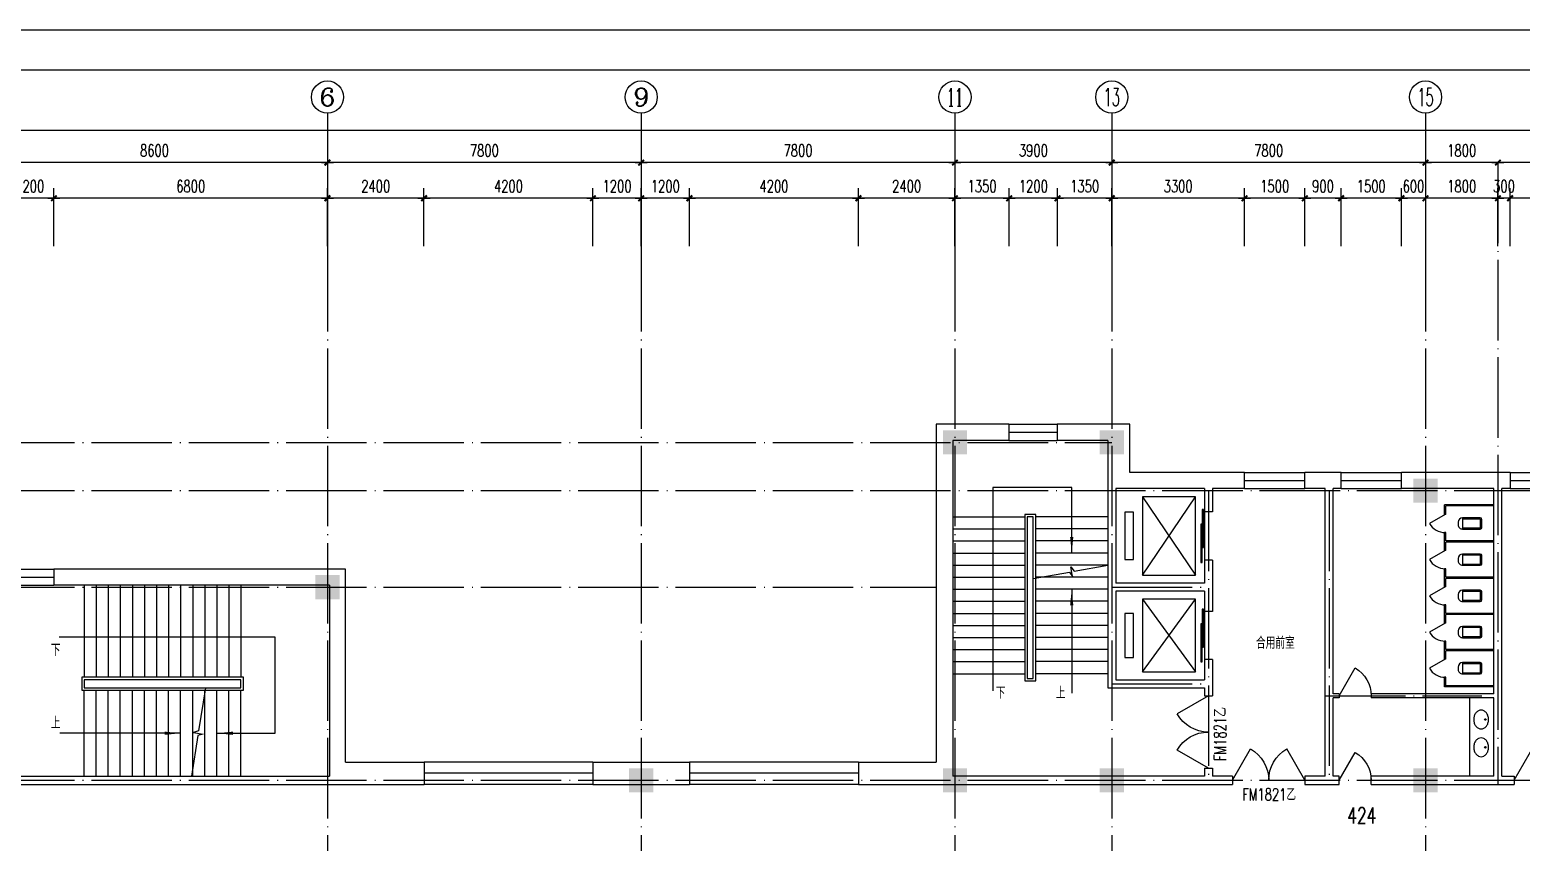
# Model space of a CAD drawing. Extents: x 165127 to 1058185, y 60808 to 144908.
# Drawn here: x 745595 to 782672, y 124716 to 144908 of the extents above; entities that cross this region are included whole.
import ezdxf
from ezdxf.enums import TextEntityAlignment as Align

# ---------------------------------------------------------------- set-up
doc = ezdxf.new("R2010")
doc.units = 0
doc.header["$LTSCALE"] = 1000
doc.linetypes.add('DOTE', pattern=[2.42, 2, -0.2, 0.02, -0.2])
doc.layers.get('0').update_dxf_attribs({"linetype": 'CONTINUOUS'})
doc.layers.get('DEFPOINTS').update_dxf_attribs({"linetype": 'CONTINUOUS'})
for name, color, linetype in [('AXIS', 3, 'CONTINUOUS'), ('AXIS_TEXT', 7, 'CONTINUOUS'), ('COLUMN', 7, 'CONTINUOUS'), ('DOTE', 1, 'DOTE'), ('LVTRY', 6, 'CONTINUOUS'), ('LVTRY_WINDOW', 7, 'CONTINUOUS'), ('PUB_DIM', 3, 'CONTINUOUS'), ('PUB_TEXT', 7, 'CONTINUOUS'), ('STAIR', 3, 'CONTINUOUS'), ('WALL', 255, 'CONTINUOUS'), ('WINDOW', 2, 'CONTINUOUS'), ('WINDOW_TEXT', 7, 'CONTINUOUS'), ('面积注记', 7, 'CONTINUOUS')]:
    doc.layers.add(name, color=color, linetype=linetype)
doc.styles.add('_HZTXT', font='romans.shx', dxfattribs={"width": 0.7, "bigfont": 'z.shx'})
doc.styles.add('COMPLEX', font='COMPLEX')
doc.styles.add('DIM_FONT', font='SIMPLEX.shx', dxfattribs={"width": 0.7})
doc.styles.add('SIMPLEX', font='SIMPLEX.SHX')
doc.dimstyles.new('AXIS', dxfattribs={"dimtxt": 300, "dimasz": 1, "dimexe": 250, "dimexo": 300, "dimgap": 150, "dimtad": 1, "dimdec": 0, "dimdsep": 46, "dimtxsty": 'DIM_FONT', "dimblk": '_DIMX', "dimcen": 2.5, "dimse1": 1, "dimse2": 1, "dimclrt": 7, "dimadec": 0, "dimazin": 0, "dimtfac": 1, "dimtdec": 0, "dimtix": 1, "dimtmove": 2, "dimatfit": 3, "dimldrblk": '_DIMX', "dimfxl": 1, "dimarcsym": 0})
doc.dimstyles.new('DIMB', dxfattribs={"dimtxt": 300, "dimasz": 1, "dimexe": 250, "dimexo": 300, "dimgap": 150, "dimtad": 1, "dimdec": 0, "dimdsep": 46, "dimtxsty": 'DIM_FONT', "dimblk": '_DIMX', "dimcen": 2.5, "dimse2": 1, "dimclrt": 7, "dimadec": 0, "dimazin": 0, "dimtfac": 1, "dimtdec": 0, "dimtix": 1, "dimtmove": 2, "dimatfit": 3, "dimldrblk": '_DIMX', "dimfxl": 1, "dimarcsym": 0})
doc.dimstyles.new('DIMN', dxfattribs={"dimtxt": 300, "dimasz": 1, "dimexe": 250, "dimexo": 300, "dimgap": 150, "dimtad": 1, "dimdec": 0, "dimdsep": 46, "dimtxsty": 'DIM_FONT', "dimblk": '_DIMX', "dimcen": 2.5, "dimclrt": 7, "dimadec": 0, "dimazin": 0, "dimtfac": 1, "dimtdec": 0, "dimtix": 1, "dimtmove": 2, "dimatfit": 3, "dimldrblk": '_DIMX', "dimfxl": 1, "dimarcsym": 0})

# ---------------------------------------------------------------- blocks, each defined once
blk = doc.blocks.new('_DBLK')
blk.add_line((-0.5, 0), (0, -0.866))
blk.add_arc((-0.5, 0), 1, 300, 0)
at = {"layer": 'WINDOW_TEXT', "style": 'SIMPLEX', "flags": 9}
blk.add_attdef('A', text='', height=1, dxfattribs=at).set_placement((0, 1.5), align=Align.MIDDLE)
blk = doc.blocks.new('_FZH')
blk.add_solid([(-0.5, -0.5), (0.5, -0.5), (-0.5, 0.5), (0.5, 0.5)])
blk = doc.blocks.new('_LV6')
for p, q in [((-140, -340), (-140, -780)), ((-110, -340), (-110, -770)), ((100, -300), (-100, -300)), ((100, -330), (-100, -330)), ((110, -770), (110, -340)), ((140, -780), (140, -340)), ((140, -770), (-140, -770)), ((-30, -890), (30, -890))]:
    blk.add_line(p, q)
for centre, radius, start, end in [((-100, -340), 40, 90, 180), ((-100, -340), 10, 90, 180), ((100, -340), 40, 0, 90), ((100, -340), 10, 0, 90), ((-30, -780), 110, 180, 270), ((30, -780), 110, 270, 0)]:
    blk.add_arc(centre, radius, start, end)
blk = doc.blocks.new('_DBLK1')
for p, q in [((-0.5, 0), (-0.25, -0.433)), ((0.5, 0), (0.25, -0.433))]:
    blk.add_line(p, q)
for centre, start, end in [((-0.5, 0), 300, 0), ((0.5, 0), 180, 240)]:
    blk.add_arc(centre, 0.5, start, end)
at = {"layer": 'WINDOW_TEXT', "style": 'SIMPLEX', "flags": 9}
blk.add_attdef('A', text='', height=1, dxfattribs=at).set_placement((0, 1.5), align=Align.MIDDLE)
blk = doc.blocks.new('_LIFTD')
for points in [[(-0.548, -0.602), (-0.548, -0.774), (0.241, -0.774), (0.241, -0.602), (-0.548, -0.602)], [(-0.241, -0.784), (-0.241, -0.955), (0.548, -0.955), (0.548, -0.784), (-0.241, -0.784)]]:
    blk.add_lwpolyline(points)
blk = doc.blocks.new('_LV4')
blk.add_lwpolyline([(0, -520, 0.078966), (92, -505, 0.088152), (166, -466, 0.105269), (218, -403, 0.121685), (235, -335, 0.121685), (218, -267, 0.105269), (166, -204, 0.088152), (92, -165, 0.078966), (0, -150, 0.078966), (-92, -165, 0.088152), (-166, -204, 0.105269), (-218, -267, 0.121685), (-235, -335, 0.121685), (-218, -403, 0.105269), (-166, -466, 0.088152), (-92, -505, 0.078966)], format="xyb", close=True)
blk.add_circle((0, -230), 20)
blk = doc.blocks.new('A$C34131D43')
at = {"color": 243}
blk.add_line((0, 84100), (160900, 84100), dxfattribs=at)
at = {"color": 244}
blk.add_line((159900, 83100), (2500, 83100), dxfattribs=at)
blk = doc.blocks.new('_AXISO')
blk.add_circle((0, 0), 0.5)
at = {"layer": 'AXIS_TEXT', "style": 'COMPLEX', "width": 1.041667}
blk.add_attdef('A', text='', height=0.56, dxfattribs=at).set_placement((-0.25, -0.28), (0.25, -0.28), align=Align.FIT)
blk = doc.blocks.new('_DIMX')
blk.add_line((-150, 0), (150, 0))
at = {"const_width": 50}
blk.add_lwpolyline([(-70, -70), (70, 70)], dxfattribs=at)
blk = doc.blocks.new('*D895')
at = {"color": 0, "linetype": 'ByBlock'}
blk.add_line((592722, 141608), (586724, 141608), dxfattribs=at)
at = {"layer": 'DEFPOINTS', "color": 0, "linetype": 'ByBlock'}
for p in [(586723, 141608), (586723, 139408), (592723, 139408)]:
    blk.add_point(p, dxfattribs=at)
at = {"color": 0, "linetype": 'ByBlock', "rotation": 180}
blk.add_blockref('_DIMX', (586723, 141608), dxfattribs=at)
at = {"color": 0, "linetype": 'ByBlock'}
blk.add_blockref('_DIMX', (592723, 141608), dxfattribs=at)
at = {"color": 7, "linetype": 'ByBlock', "insert": (589723, 141908), "char_height": 300, "attachment_point": 5, "style": 'DIM_FONT'}
blk.add_mtext('6000', dxfattribs=at)
blk = doc.blocks.new('*D896')
at = {"color": 0, "linetype": 'ByBlock'}
blk.add_line((584922, 141608), (577124, 141608), dxfattribs=at)
at = {"layer": 'DEFPOINTS', "color": 0, "linetype": 'ByBlock'}
for p in [(577123, 141608), (577123, 139408), (584923, 139408)]:
    blk.add_point(p, dxfattribs=at)
at = {"color": 0, "linetype": 'ByBlock', "rotation": 180}
blk.add_blockref('_DIMX', (577123, 141608), dxfattribs=at)
at = {"color": 0, "linetype": 'ByBlock'}
blk.add_blockref('_DIMX', (584923, 141608), dxfattribs=at)
at = {"color": 7, "linetype": 'ByBlock', "insert": (581023, 141908), "char_height": 300, "attachment_point": 5, "style": 'DIM_FONT'}
blk.add_mtext('7800', dxfattribs=at)
blk = doc.blocks.new('*D897')
at = {"color": 0, "linetype": 'ByBlock'}
blk.add_line((577122, 141608), (573224, 141608), dxfattribs=at)
at = {"layer": 'DEFPOINTS', "color": 0, "linetype": 'ByBlock'}
for p in [(573223, 141608), (573223, 139408), (577123, 139408)]:
    blk.add_point(p, dxfattribs=at)
at = {"color": 0, "linetype": 'ByBlock', "rotation": 180}
blk.add_blockref('_DIMX', (573223, 141608), dxfattribs=at)
at = {"color": 0, "linetype": 'ByBlock'}
blk.add_blockref('_DIMX', (577123, 141608), dxfattribs=at)
at = {"color": 7, "linetype": 'ByBlock', "insert": (575173, 141908), "char_height": 300, "attachment_point": 5, "style": 'DIM_FONT'}
blk.add_mtext('3900', dxfattribs=at)
blk = doc.blocks.new('*D898')
at = {"color": 0, "linetype": 'ByBlock'}
blk.add_line((573222, 141608), (565424, 141608), dxfattribs=at)
at = {"layer": 'DEFPOINTS', "color": 0, "linetype": 'ByBlock'}
for p in [(565423, 141608), (565423, 139408), (573223, 139408)]:
    blk.add_point(p, dxfattribs=at)
at = {"color": 0, "linetype": 'ByBlock', "rotation": 180}
blk.add_blockref('_DIMX', (565423, 141608), dxfattribs=at)
at = {"color": 0, "linetype": 'ByBlock'}
blk.add_blockref('_DIMX', (573223, 141608), dxfattribs=at)
at = {"color": 7, "linetype": 'ByBlock', "insert": (569323, 141908), "char_height": 300, "attachment_point": 5, "style": 'DIM_FONT'}
blk.add_mtext('7800', dxfattribs=at)
blk = doc.blocks.new('*D899')
at = {"color": 0, "linetype": 'ByBlock'}
blk.add_line((565422, 141608), (557624, 141608), dxfattribs=at)
at = {"layer": 'DEFPOINTS', "color": 0, "linetype": 'ByBlock'}
for p in [(557623, 141608), (557623, 139408), (565423, 139408)]:
    blk.add_point(p, dxfattribs=at)
at = {"color": 0, "linetype": 'ByBlock', "rotation": 180}
blk.add_blockref('_DIMX', (557623, 141608), dxfattribs=at)
at = {"color": 0, "linetype": 'ByBlock'}
blk.add_blockref('_DIMX', (565423, 141608), dxfattribs=at)
at = {"color": 7, "linetype": 'ByBlock', "insert": (561523, 141908), "char_height": 300, "attachment_point": 5, "style": 'DIM_FONT'}
blk.add_mtext('7800', dxfattribs=at)
blk = doc.blocks.new('*D900')
at = {"color": 0, "linetype": 'ByBlock'}
blk.add_line((557622, 141608), (549024, 141608), dxfattribs=at)
at = {"layer": 'DEFPOINTS', "color": 0, "linetype": 'ByBlock'}
for p in [(549023, 141608), (549023, 139408), (557623, 139408)]:
    blk.add_point(p, dxfattribs=at)
at = {"color": 0, "linetype": 'ByBlock', "rotation": 180}
blk.add_blockref('_DIMX', (549023, 141608), dxfattribs=at)
at = {"color": 0, "linetype": 'ByBlock'}
blk.add_blockref('_DIMX', (557623, 141608), dxfattribs=at)
at = {"color": 7, "linetype": 'ByBlock', "insert": (553323, 141908), "char_height": 300, "attachment_point": 5, "style": 'DIM_FONT'}
blk.add_mtext('8600', dxfattribs=at)
blk = doc.blocks.new('*D904')
at = {"color": 0, "linetype": 'ByBlock'}
for p, q in [((534073, 139708), (534073, 142658)), ((660372, 142408), (534074, 142408)), ((660373, 139708), (660373, 142658))]:
    blk.add_line(p, q, dxfattribs=at)
at = {"layer": 'DEFPOINTS', "color": 0, "linetype": 'ByBlock'}
for p in [(534073, 142408), (534073, 139408), (660373, 139408)]:
    blk.add_point(p, dxfattribs=at)
at = {"color": 0, "linetype": 'ByBlock', "rotation": 180}
blk.add_blockref('_DIMX', (534073, 142408), dxfattribs=at)
at = {"color": 0, "linetype": 'ByBlock'}
blk.add_blockref('_DIMX', (660373, 142408), dxfattribs=at)
at = {"color": 7, "linetype": 'ByBlock', "insert": (597223, 142708), "char_height": 300, "attachment_point": 5, "style": 'DIM_FONT'}
blk.add_mtext('126300', dxfattribs=at)
blk = doc.blocks.new('_WBLK')
for p, q in [((-0.5, 0.5), (0.5, 0.5)), ((-0.5, 0), (0.5, 0)), ((-0.5, -0.5), (0.5, -0.5))]:
    blk.add_line(p, q)
at = {"layer": 'WINDOW_TEXT', "style": 'SIMPLEX', "flags": 9}
blk.add_attdef('A', text='', height=1, dxfattribs=at).set_placement((0, 1.5), align=Align.MIDDLE)
blk = doc.blocks.new('*D953')
at = {"color": 0, "linetype": 'ByBlock'}
for p, q in [((586723, 139530), (586723, 140971)), ((586722, 140721), (584924, 140721))]:
    blk.add_line(p, q, dxfattribs=at)
at = {"layer": 'DEFPOINTS', "color": 0, "linetype": 'ByBlock'}
for p in [(584923, 140721), (584923, 139230), (586723, 139230)]:
    blk.add_point(p, dxfattribs=at)
at = {"color": 0, "linetype": 'ByBlock', "rotation": 180}
blk.add_blockref('_DIMX', (584923, 140721), dxfattribs=at)
at = {"color": 0, "linetype": 'ByBlock'}
blk.add_blockref('_DIMX', (586723, 140721), dxfattribs=at)
at = {"color": 7, "linetype": 'ByBlock', "insert": (585823, 141021), "char_height": 300, "attachment_point": 5, "style": 'DIM_FONT'}
blk.add_mtext('1800', dxfattribs=at)
blk = doc.blocks.new('*D954')
at = {"color": 0, "linetype": 'ByBlock'}
for p, q in [((582823, 139530), (582823, 140971)), ((584323, 139530), (584323, 140971)), ((584322, 140721), (582824, 140721))]:
    blk.add_line(p, q, dxfattribs=at)
at = {"layer": 'DEFPOINTS', "color": 0, "linetype": 'ByBlock'}
for p in [(582823, 140721), (582823, 139230), (584323, 139230)]:
    blk.add_point(p, dxfattribs=at)
at = {"color": 0, "linetype": 'ByBlock', "rotation": 180}
blk.add_blockref('_DIMX', (582823, 140721), dxfattribs=at)
at = {"color": 0, "linetype": 'ByBlock'}
blk.add_blockref('_DIMX', (584323, 140721), dxfattribs=at)
at = {"color": 7, "linetype": 'ByBlock', "insert": (583573, 141021), "char_height": 300, "attachment_point": 5, "style": 'DIM_FONT'}
blk.add_mtext('1500', dxfattribs=at)
blk = doc.blocks.new('*D955')
at = {"color": 0, "linetype": 'ByBlock'}
for p, q in [((581923, 139530), (581923, 140971)), ((582823, 139530), (582823, 140971)), ((582822, 140721), (581924, 140721))]:
    blk.add_line(p, q, dxfattribs=at)
at = {"layer": 'DEFPOINTS', "color": 0, "linetype": 'ByBlock'}
for p in [(581923, 140721), (581923, 139230), (582823, 139230)]:
    blk.add_point(p, dxfattribs=at)
at = {"color": 0, "linetype": 'ByBlock', "rotation": 180}
blk.add_blockref('_DIMX', (581923, 140721), dxfattribs=at)
at = {"color": 0, "linetype": 'ByBlock'}
blk.add_blockref('_DIMX', (582823, 140721), dxfattribs=at)
at = {"color": 7, "linetype": 'ByBlock', "insert": (582373, 141021), "char_height": 300, "attachment_point": 5, "style": 'DIM_FONT'}
blk.add_mtext('900', dxfattribs=at)
blk = doc.blocks.new('*D956')
at = {"color": 0, "linetype": 'ByBlock'}
for p, q in [((580423, 139530), (580423, 140971)), ((581923, 139530), (581923, 140971)), ((581922, 140721), (580424, 140721))]:
    blk.add_line(p, q, dxfattribs=at)
at = {"layer": 'DEFPOINTS', "color": 0, "linetype": 'ByBlock'}
for p in [(580423, 140721), (580423, 139230), (581923, 139230)]:
    blk.add_point(p, dxfattribs=at)
at = {"color": 0, "linetype": 'ByBlock', "rotation": 180}
blk.add_blockref('_DIMX', (580423, 140721), dxfattribs=at)
at = {"color": 0, "linetype": 'ByBlock'}
blk.add_blockref('_DIMX', (581923, 140721), dxfattribs=at)
at = {"color": 7, "linetype": 'ByBlock', "insert": (581173, 141021), "char_height": 300, "attachment_point": 5, "style": 'DIM_FONT'}
blk.add_mtext('1500', dxfattribs=at)
blk = doc.blocks.new('*D957')
at = {"color": 0, "linetype": 'ByBlock'}
for p, q in [((577123, 139530), (577123, 140971)), ((580423, 139530), (580423, 140971)), ((580422, 140721), (577124, 140721))]:
    blk.add_line(p, q, dxfattribs=at)
at = {"layer": 'DEFPOINTS', "color": 0, "linetype": 'ByBlock'}
for p in [(577123, 140721), (577123, 139230), (580423, 139230)]:
    blk.add_point(p, dxfattribs=at)
at = {"color": 0, "linetype": 'ByBlock', "rotation": 180.0000000000005}
blk.add_blockref('_DIMX', (577123, 140721), dxfattribs=at)
at = {"color": 0, "linetype": 'ByBlock'}
blk.add_blockref('_DIMX', (580423, 140721), dxfattribs=at)
at = {"color": 7, "linetype": 'ByBlock', "insert": (578773, 141021), "char_height": 300, "attachment_point": 5, "style": 'DIM_FONT'}
blk.add_mtext('3300', dxfattribs=at)
blk = doc.blocks.new('*D958')
at = {"color": 0, "linetype": 'ByBlock'}
for p, q in [((575773, 139530), (575773, 140971)), ((577123, 139530), (577123, 140971)), ((577122, 140721), (575774, 140721))]:
    blk.add_line(p, q, dxfattribs=at)
at = {"layer": 'DEFPOINTS', "color": 0, "linetype": 'ByBlock'}
for p in [(575773, 140721), (575773, 139230), (577123, 139230)]:
    blk.add_point(p, dxfattribs=at)
at = {"color": 0, "linetype": 'ByBlock', "rotation": 180}
blk.add_blockref('_DIMX', (575773, 140721), dxfattribs=at)
at = {"color": 0, "linetype": 'ByBlock'}
blk.add_blockref('_DIMX', (577123, 140721), dxfattribs=at)
at = {"color": 7, "linetype": 'ByBlock', "insert": (576448, 141021), "char_height": 300, "attachment_point": 5, "style": 'DIM_FONT'}
blk.add_mtext('1350', dxfattribs=at)
blk = doc.blocks.new('*D959')
at = {"color": 0, "linetype": 'ByBlock'}
for p, q in [((574573, 139530), (574573, 140971)), ((575773, 139530), (575773, 140971)), ((575772, 140721), (574574, 140721))]:
    blk.add_line(p, q, dxfattribs=at)
at = {"layer": 'DEFPOINTS', "color": 0, "linetype": 'ByBlock'}
for p in [(574573, 140721), (574573, 139230), (575773, 139230)]:
    blk.add_point(p, dxfattribs=at)
at = {"color": 0, "linetype": 'ByBlock', "rotation": 180}
blk.add_blockref('_DIMX', (574573, 140721), dxfattribs=at)
at = {"color": 0, "linetype": 'ByBlock'}
blk.add_blockref('_DIMX', (575773, 140721), dxfattribs=at)
at = {"color": 7, "linetype": 'ByBlock', "insert": (575173, 141021), "char_height": 300, "attachment_point": 5, "style": 'DIM_FONT'}
blk.add_mtext('1200', dxfattribs=at)
blk = doc.blocks.new('*D960')
at = {"color": 0, "linetype": 'ByBlock'}
for p, q in [((573223, 139530), (573223, 140971)), ((574573, 139530), (574573, 140971)), ((574572, 140721), (573224, 140721))]:
    blk.add_line(p, q, dxfattribs=at)
at = {"layer": 'DEFPOINTS', "color": 0, "linetype": 'ByBlock'}
for p in [(573223, 140721), (573223, 139230), (574573, 139230)]:
    blk.add_point(p, dxfattribs=at)
at = {"color": 0, "linetype": 'ByBlock', "rotation": 180}
blk.add_blockref('_DIMX', (573223, 140721), dxfattribs=at)
at = {"color": 0, "linetype": 'ByBlock'}
blk.add_blockref('_DIMX', (574573, 140721), dxfattribs=at)
at = {"color": 7, "linetype": 'ByBlock', "insert": (573898, 141021), "char_height": 300, "attachment_point": 5, "style": 'DIM_FONT'}
blk.add_mtext('1350', dxfattribs=at)
blk = doc.blocks.new('*D961')
at = {"color": 0, "linetype": 'ByBlock'}
for p, q in [((570823, 139530), (570823, 140971)), ((573223, 139530), (573223, 140971)), ((573222, 140721), (570824, 140721))]:
    blk.add_line(p, q, dxfattribs=at)
at = {"layer": 'DEFPOINTS', "color": 0, "linetype": 'ByBlock'}
for p in [(570823, 140721), (570823, 139230), (573223, 139230)]:
    blk.add_point(p, dxfattribs=at)
at = {"color": 0, "linetype": 'ByBlock', "rotation": 180}
blk.add_blockref('_DIMX', (570823, 140721), dxfattribs=at)
at = {"color": 0, "linetype": 'ByBlock'}
blk.add_blockref('_DIMX', (573223, 140721), dxfattribs=at)
at = {"color": 7, "linetype": 'ByBlock', "insert": (572023, 141021), "char_height": 300, "attachment_point": 5, "style": 'DIM_FONT'}
blk.add_mtext('2400', dxfattribs=at)
blk = doc.blocks.new('*D962')
at = {"color": 0, "linetype": 'ByBlock'}
for p, q in [((566623, 139530), (566623, 140971)), ((570823, 139530), (570823, 140971)), ((570822, 140721), (566624, 140721))]:
    blk.add_line(p, q, dxfattribs=at)
at = {"layer": 'DEFPOINTS', "color": 0, "linetype": 'ByBlock'}
for p in [(566623, 140721), (566623, 139230), (570823, 139230)]:
    blk.add_point(p, dxfattribs=at)
at = {"color": 0, "linetype": 'ByBlock', "rotation": 180}
blk.add_blockref('_DIMX', (566623, 140721), dxfattribs=at)
at = {"color": 0, "linetype": 'ByBlock'}
blk.add_blockref('_DIMX', (570823, 140721), dxfattribs=at)
at = {"color": 7, "linetype": 'ByBlock', "insert": (568723, 141021), "char_height": 300, "attachment_point": 5, "style": 'DIM_FONT'}
blk.add_mtext('4200', dxfattribs=at)
blk = doc.blocks.new('*D963')
at = {"color": 0, "linetype": 'ByBlock'}
for p, q in [((565423, 139530), (565423, 140971)), ((566623, 139530), (566623, 140971)), ((566622, 140721), (565424, 140721))]:
    blk.add_line(p, q, dxfattribs=at)
at = {"layer": 'DEFPOINTS', "color": 0, "linetype": 'ByBlock'}
for p in [(565423, 140721), (565423, 139230), (566623, 139230)]:
    blk.add_point(p, dxfattribs=at)
at = {"color": 0, "linetype": 'ByBlock', "rotation": 180}
blk.add_blockref('_DIMX', (565423, 140721), dxfattribs=at)
at = {"color": 0, "linetype": 'ByBlock'}
blk.add_blockref('_DIMX', (566623, 140721), dxfattribs=at)
at = {"color": 7, "linetype": 'ByBlock', "insert": (566023, 141021), "char_height": 300, "attachment_point": 5, "style": 'DIM_FONT'}
blk.add_mtext('1200', dxfattribs=at)
blk = doc.blocks.new('*D964')
at = {"color": 0, "linetype": 'ByBlock'}
for p, q in [((564223, 139530), (564223, 140971)), ((565423, 139530), (565423, 140971)), ((565422, 140721), (564224, 140721))]:
    blk.add_line(p, q, dxfattribs=at)
at = {"layer": 'DEFPOINTS', "color": 0, "linetype": 'ByBlock'}
for p in [(564223, 140721), (564223, 139230), (565423, 139230)]:
    blk.add_point(p, dxfattribs=at)
at = {"color": 0, "linetype": 'ByBlock', "rotation": 180}
blk.add_blockref('_DIMX', (564223, 140721), dxfattribs=at)
at = {"color": 0, "linetype": 'ByBlock'}
blk.add_blockref('_DIMX', (565423, 140721), dxfattribs=at)
at = {"color": 7, "linetype": 'ByBlock', "insert": (564823, 141021), "char_height": 300, "attachment_point": 5, "style": 'DIM_FONT'}
blk.add_mtext('1200', dxfattribs=at)
blk = doc.blocks.new('*D965')
at = {"color": 0, "linetype": 'ByBlock'}
for p, q in [((560023, 139530), (560023, 140971)), ((564223, 139530), (564223, 140971)), ((564222, 140721), (560024, 140721))]:
    blk.add_line(p, q, dxfattribs=at)
at = {"layer": 'DEFPOINTS', "color": 0, "linetype": 'ByBlock'}
for p in [(560023, 140721), (560023, 139230), (564223, 139230)]:
    blk.add_point(p, dxfattribs=at)
at = {"color": 0, "linetype": 'ByBlock', "rotation": 180}
blk.add_blockref('_DIMX', (560023, 140721), dxfattribs=at)
at = {"color": 0, "linetype": 'ByBlock'}
blk.add_blockref('_DIMX', (564223, 140721), dxfattribs=at)
at = {"color": 7, "linetype": 'ByBlock', "insert": (562123, 141021), "char_height": 300, "attachment_point": 5, "style": 'DIM_FONT'}
blk.add_mtext('4200', dxfattribs=at)
blk = doc.blocks.new('*D966')
at = {"color": 0, "linetype": 'ByBlock'}
for p, q in [((550823, 139530), (550823, 140971)), ((557623, 139530), (557623, 140971)), ((557622, 140721), (550824, 140721))]:
    blk.add_line(p, q, dxfattribs=at)
at = {"layer": 'DEFPOINTS', "color": 0, "linetype": 'ByBlock'}
for p in [(550823, 140721), (550823, 139230), (557623, 139230)]:
    blk.add_point(p, dxfattribs=at)
at = {"color": 0, "linetype": 'ByBlock', "rotation": 180}
blk.add_blockref('_DIMX', (550823, 140721), dxfattribs=at)
at = {"color": 0, "linetype": 'ByBlock'}
blk.add_blockref('_DIMX', (557623, 140721), dxfattribs=at)
at = {"color": 7, "linetype": 'ByBlock', "insert": (554223, 141021), "char_height": 300, "attachment_point": 5, "style": 'DIM_FONT'}
blk.add_mtext('6800', dxfattribs=at)
blk = doc.blocks.new('*D967')
at = {"color": 0, "linetype": 'ByBlock'}
for p, q in [((549623, 139530), (549623, 140971)), ((550823, 139530), (550823, 140971)), ((550822, 140721), (549624, 140721))]:
    blk.add_line(p, q, dxfattribs=at)
at = {"layer": 'DEFPOINTS', "color": 0, "linetype": 'ByBlock'}
for p in [(549623, 140721), (549623, 139230), (550823, 139230)]:
    blk.add_point(p, dxfattribs=at)
at = {"color": 0, "linetype": 'ByBlock', "rotation": 180}
blk.add_blockref('_DIMX', (549623, 140721), dxfattribs=at)
at = {"color": 0, "linetype": 'ByBlock'}
blk.add_blockref('_DIMX', (550823, 140721), dxfattribs=at)
at = {"color": 7, "linetype": 'ByBlock', "insert": (550223, 141021), "char_height": 300, "attachment_point": 5, "style": 'DIM_FONT'}
blk.add_mtext('1200', dxfattribs=at)
blk = doc.blocks.new('*D982')
at = {"color": 0, "linetype": 'ByBlock'}
for p, q in [((584322, 140721), (584321, 140721)), ((584923, 140721), (584323, 140721)), ((584924, 140721), (584925, 140721))]:
    blk.add_line(p, q, dxfattribs=at)
at = {"layer": 'DEFPOINTS', "color": 0, "linetype": 'ByBlock'}
for p in [(584323, 140721), (584323, 139230), (584923, 139230)]:
    blk.add_point(p, dxfattribs=at)
at = {"color": 0, "linetype": 'ByBlock'}
blk.add_blockref('_DIMX', (584323, 140721), dxfattribs=at)
at = {"color": 0, "linetype": 'ByBlock', "rotation": 180}
blk.add_blockref('_DIMX', (584923, 140721), dxfattribs=at)
at = {"color": 7, "linetype": 'ByBlock', "insert": (584623, 141021), "char_height": 300, "attachment_point": 5, "style": 'DIM_FONT'}
blk.add_mtext('600', dxfattribs=at)
blk = doc.blocks.new('*D983')
at = {"color": 0, "linetype": 'ByBlock'}
for p, q in [((557623, 139530), (557623, 140971)), ((560023, 139530), (560023, 140971)), ((560022, 140721), (557624, 140721))]:
    blk.add_line(p, q, dxfattribs=at)
at = {"layer": 'DEFPOINTS', "color": 0, "linetype": 'ByBlock'}
for p in [(557623, 140721), (557623, 139230), (560023, 139230)]:
    blk.add_point(p, dxfattribs=at)
at = {"color": 0, "linetype": 'ByBlock', "rotation": 180}
blk.add_blockref('_DIMX', (557623, 140721), dxfattribs=at)
at = {"color": 0, "linetype": 'ByBlock'}
blk.add_blockref('_DIMX', (560023, 140721), dxfattribs=at)
at = {"color": 7, "linetype": 'ByBlock', "insert": (558823, 141021), "char_height": 300, "attachment_point": 5, "style": 'DIM_FONT'}
blk.add_mtext('2400', dxfattribs=at)
blk = doc.blocks.new('*D984')
at = {"color": 0, "linetype": 'ByBlock'}
blk.add_line((586722, 141608), (584924, 141608), dxfattribs=at)
at = {"layer": 'DEFPOINTS', "color": 0, "linetype": 'ByBlock'}
for p in [(584923, 141608), (584923, 139408), (586723, 139408)]:
    blk.add_point(p, dxfattribs=at)
at = {"color": 0, "linetype": 'ByBlock', "rotation": 180}
blk.add_blockref('_DIMX', (584923, 141608), dxfattribs=at)
at = {"color": 0, "linetype": 'ByBlock'}
blk.add_blockref('_DIMX', (586723, 141608), dxfattribs=at)
at = {"color": 7, "linetype": 'ByBlock', "insert": (585823, 141908), "char_height": 300, "attachment_point": 5, "style": 'DIM_FONT'}
blk.add_mtext('1800', dxfattribs=at)
blk = doc.blocks.new('_ARROW')
blk.add_solid([(0, 0), (-1, 0.1), (-1, -0.1)])
blk = doc.blocks.new('*D1176')
at = {"color": 0, "linetype": 'ByBlock'}
for p, q in [((586723, 139530), (586723, 140971)), ((587023, 139530), (587023, 140971)), ((586722, 140721), (586721, 140721)), ((587023, 140721), (586723, 140721)), ((587024, 140721), (587025, 140721))]:
    blk.add_line(p, q, dxfattribs=at)
at = {"layer": 'DEFPOINTS', "color": 0, "linetype": 'ByBlock'}
for p in [(586723, 140721), (586723, 139230), (587023, 139230)]:
    blk.add_point(p, dxfattribs=at)
at = {"color": 0, "linetype": 'ByBlock'}
blk.add_blockref('_DIMX', (586723, 140721), dxfattribs=at)
at = {"color": 0, "linetype": 'ByBlock', "rotation": 180}
blk.add_blockref('_DIMX', (587023, 140721), dxfattribs=at)
at = {"color": 7, "linetype": 'ByBlock', "insert": (586873, 141021), "char_height": 300, "attachment_point": 5, "style": 'DIM_FONT'}
blk.add_mtext('300', dxfattribs=at)
blk = doc.blocks.new('*D1177')
at = {"color": 0, "linetype": 'ByBlock'}
for p, q in [((587023, 139530), (587023, 140971)), ((590923, 139530), (590923, 140971)), ((590922, 140721), (587024, 140721))]:
    blk.add_line(p, q, dxfattribs=at)
at = {"layer": 'DEFPOINTS', "color": 0, "linetype": 'ByBlock'}
for p in [(587023, 140721), (587023, 139230), (590923, 139230)]:
    blk.add_point(p, dxfattribs=at)
at = {"color": 0, "linetype": 'ByBlock', "rotation": 180}
blk.add_blockref('_DIMX', (587023, 140721), dxfattribs=at)
at = {"color": 0, "linetype": 'ByBlock'}
blk.add_blockref('_DIMX', (590923, 140721), dxfattribs=at)
at = {"color": 7, "linetype": 'ByBlock', "insert": (588973, 141021), "char_height": 300, "attachment_point": 5, "style": 'DIM_FONT'}
blk.add_mtext('3900', dxfattribs=at)

msp = doc.modelspace()

# ---------------------------------------------------------------- linework, layer by layer
at = {"layer": 'AXIS'}
for p, q in [((752995.3, 142836.6), (752995.3, 139407.6)), ((760795.3, 142836.6), (760795.3, 139407.6)), ((768595.3, 142836.6), (768595.3, 139407.6)), ((772495.3, 142836.6), (772495.3, 139407.6)), ((780295.3, 142836.6), (780295.3, 139407.6))]:
    msp.add_line(p, q, dxfattribs=at)
at = {"layer": 'DOTE'}
for p, q in [((782095.3, 141607.6), (782095.3, 126153.1)), ((752995.3, 139407.6), (752995.3, 71084.4)), ((760795.3, 139407.6), (760795.3, 71084.4)), ((768595.3, 139407.6), (768595.3, 71084.4)), ((772495.3, 139407.6), (772495.3, 71084.4)), ((780295.3, 139407.6), (780295.3, 71351.8)), ((725348.7, 134653.1), (772495.3, 134653.1)), ((725348.7, 133453.1), (792595.3, 133453.1)), ((774895.3, 133453.1), (774895.3, 126253.1)), ((777895.3, 133453.1), (777895.3, 126253.1)), ((725348.7, 131053.1), (768126.2, 131053.1)), ((772495.3, 131053.1), (774895.3, 131053.1)), ((772495.3, 128653.1), (774895.3, 128653.1)), ((777795.3, 128353.1), (781695.3, 128353.1)), ((725348.7, 126253.1), (792595.3, 126253.1))]:
    msp.add_line(p, q, dxfattribs=at)
at = {"layer": 'LVTRY'}
for p, q in [((780765.3, 132863.1), (780765.3, 133103.1)), ((781995.3, 133103.1), (780765.3, 133103.1)), ((780795.3, 132863.1), (780765.3, 132863.1)), ((780795.3, 132863.1), (780795.3, 133073.1)), ((781995.3, 133073.1), (780795.3, 133073.1)), ((780795.3, 132413.1), (780765.3, 132413.1)), ((780765.3, 131963.1), (780765.3, 132413.1)), ((780795.3, 132203.1), (780795.3, 132413.1)), ((781995.3, 132203.1), (780795.3, 132203.1)), ((780795.3, 131963.1), (780795.3, 132173.1)), ((781995.3, 132173.1), (780795.3, 132173.1)), ((780795.3, 131963.1), (780765.3, 131963.1)), ((780795.3, 131513.1), (780765.3, 131513.1)), ((780765.3, 131063.1), (780765.3, 131513.1)), ((780795.3, 131303.1), (780795.3, 131513.1)), ((781995.3, 131303.1), (780795.3, 131303.1)), ((781995.3, 131273.1), (780795.3, 131273.1)), ((780795.3, 131063.1), (780795.3, 131273.1)), ((780795.3, 131063.1), (780765.3, 131063.1)), ((780765.3, 130163.1), (780765.3, 130613.1)), ((780795.3, 130613.1), (780765.3, 130613.1)), ((780765.3, 130403.1), (780765.3, 130613.1)), ((780795.3, 130403.1), (780795.3, 130613.1)), ((780795.3, 130163.1), (780765.3, 130163.1)), ((781995.3, 130403.1), (780795.3, 130403.1)), ((780795.3, 130163.1), (780795.3, 130373.1)), ((781995.3, 130373.1), (780795.3, 130373.1)), ((780765.3, 129263.1), (780765.3, 129713.1)), ((780765.3, 129503.1), (780765.3, 129713.1)), ((780795.3, 129713.1), (780765.3, 129713.1)), ((780795.3, 129503.1), (780795.3, 129713.1)), ((781995.3, 129503.1), (780795.3, 129503.1)), ((780795.3, 129263.1), (780795.3, 129473.1)), ((781995.3, 129473.1), (780795.3, 129473.1)), ((780795.3, 129263.1), (780765.3, 129263.1)), ((780765.3, 128573.1), (780765.3, 128813.1)), ((780795.3, 128813.1), (780765.3, 128813.1)), ((780795.3, 128603.1), (780795.3, 128813.1)), ((781995.3, 128573.1), (780765.3, 128573.1)), ((781995.3, 128603.1), (780795.3, 128603.1)), ((781395.3, 126353.1), (781395.3, 128303.1))]:
    msp.add_line(p, q, dxfattribs=at)
at = {"layer": 'PUB_DIM'}
for points in [[(771498.2, 131903.1), (771498.2, 133528.4), (769533.4, 133528.4), (769533.4, 128476.1)], [(771498.2, 131003.1), (771498.2, 128419.4)], [(750245.3, 127423.1), (751696.4, 127423.1), (751696.4, 129810), (746328.3, 129810)], [(749345.3, 127423.1), (746344.7, 127423.1)]]:
    msp.add_lwpolyline(points, dxfattribs=at)
at = {"layer": 'STAIR'}
for p, q in [((773255.3, 131353.1), (774575.3, 133303.1)), ((773255.3, 133303.1), (774575.3, 131353.1)), ((774575.3, 133303.1), (773255.3, 133303.1)), ((773255.3, 133303.1), (773255.3, 131353.1)), ((774575.3, 131353.1), (774575.3, 133303.1)), ((768543.2, 132803.1), (770333.2, 132803.1)), ((770333.2, 132863.1), (770333.2, 128724.9)), ((770603.2, 132863.1), (770333.2, 132863.1)), ((770393.2, 132803.1), (770393.2, 128784.9)), ((770543.2, 132803.1), (770393.2, 132803.1)), ((770543.2, 128784.9), (770543.2, 132803.1)), ((770603.2, 128724.9), (770603.2, 132863.1)), ((772393.2, 132803.1), (770603.2, 132803.1)), ((773035.3, 132915.6), (772815.3, 132915.6)), ((772815.3, 132915.6), (772815.3, 131740.6)), ((773035.3, 131740.6), (773035.3, 132915.6)), ((774795.3, 132928.1), (774795.3, 131728.1)), ((768543.2, 132503.1), (770333.2, 132503.1)), ((772393.2, 132503.1), (770603.2, 132503.1)), ((768543.2, 132203.1), (770333.2, 132203.1)), ((772393.2, 132203.1), (770603.2, 132203.1)), ((768543.2, 131903.1), (770333.2, 131903.1)), ((772393.2, 131903.1), (770603.2, 131903.1)), ((772815.3, 131740.6), (773035.3, 131740.6)), ((768543.2, 131603.1), (770333.2, 131603.1)), ((768543.2, 131303.1), (770333.2, 131303.1)), ((770543.2, 131267.6), (771440.2, 131428.9)), ((772393.2, 131603.1), (770603.2, 131603.1)), ((772393.2, 131303.1), (770603.2, 131303.1)), ((771440.2, 131428.9), (771520.5, 131321.4)), ((771520.5, 131321.4), (771478, 131557.6)), ((771478, 131557.6), (771558.3, 131450.1)), ((771558.3, 131450.1), (772395.3, 131600.6)), ((773255.3, 131353.1), (774575.3, 131353.1)), ((750845.3, 131103.1), (746945.3, 131103.1)), ((746945.3, 131103.1), (746945.3, 128813.1)), ((747245.3, 131103.1), (747245.3, 128813.1)), ((747545.3, 131103.1), (747545.3, 128813.1)), ((747845.3, 131103.1), (747845.3, 128813.1)), ((748145.3, 131103.1), (748145.3, 128813.1)), ((748445.3, 131103.1), (748445.3, 128813.1)), ((748745.3, 131103.1), (748745.3, 128813.1)), ((749045.3, 131103.1), (749045.3, 128813.1)), ((749345.3, 131103.1), (749345.3, 128813.1)), ((749645.3, 131103.1), (749645.3, 128813.1)), ((749945.3, 131103.1), (749945.3, 128813.1)), ((750245.3, 131103.1), (750245.3, 128813.1)), ((750545.3, 131103.1), (750545.3, 128813.1)), ((750845.3, 131103.1), (750845.3, 128813.1)), ((768543.2, 131003.1), (770333.2, 131003.1)), ((772393.2, 131003.1), (770603.2, 131003.1)), ((768543.2, 130703.1), (770333.2, 130703.1)), ((772393.2, 130703.1), (770603.2, 130703.1)), ((773255.3, 130753.1), (773255.3, 128953.1)), ((773255.3, 128953.1), (774575.3, 130753.1)), ((773255.3, 130753.1), (774575.3, 128953.1)), ((774575.3, 130753.1), (773255.3, 130753.1)), ((774575.3, 128953.1), (774575.3, 130753.1)), ((768543.2, 130403.1), (770333.2, 130403.1)), ((772393.2, 130403.1), (770603.2, 130403.1)), ((773035.3, 130403.1), (772815.3, 130403.1)), ((772815.3, 130403.1), (772815.3, 129303.1)), ((773035.3, 129303.1), (773035.3, 130403.1)), ((774795.3, 130453.1), (774795.3, 129253.1)), ((768543.2, 130103.1), (770333.2, 130103.1)), ((768543.2, 129803.1), (770333.2, 129803.1)), ((772393.2, 130103.1), (770603.2, 130103.1)), ((772393.2, 129803.1), (770603.2, 129803.1)), ((768543.2, 129503.1), (770333.2, 129503.1)), ((772393.2, 129503.1), (770603.2, 129503.1)), ((768543.2, 129203.1), (770333.2, 129203.1)), ((772393.2, 129203.1), (770603.2, 129203.1)), ((772815.3, 129303.1), (773035.3, 129303.1)), ((750905.3, 128813.1), (746885.3, 128813.1)), ((746885.3, 128813.1), (746885.3, 128493.1)), ((750845.3, 128753.1), (746945.3, 128753.1)), ((746945.3, 128753.1), (746945.3, 128553.1)), ((750845.3, 128553.1), (750845.3, 128753.1)), ((750905.3, 128493.1), (750905.3, 128813.1)), ((768543.2, 128903.1), (770333.2, 128903.1)), ((770333.2, 128724.9), (770603.2, 128724.9)), ((770393.2, 128784.9), (770543.2, 128784.9)), ((772393.2, 128903.1), (770603.2, 128903.1)), ((773255.3, 128953.1), (774575.3, 128953.1)), ((746885.3, 128493.1), (750905.3, 128493.1)), ((746945.3, 128553.1), (750845.3, 128553.1)), ((746945.3, 126353.1), (746945.3, 128493.1)), ((747245.3, 126353.1), (747245.3, 128493.1)), ((747545.3, 126353.1), (747545.3, 128493.1)), ((747845.3, 126353.1), (747845.3, 128493.1)), ((748145.3, 126353.1), (748145.3, 128493.1)), ((748445.3, 126353.1), (748445.3, 128493.1)), ((748745.3, 126353.1), (748745.3, 128493.1)), ((749045.3, 126353.1), (749045.3, 128493.1)), ((749345.3, 126353.1), (749345.3, 128493.1)), ((749645.3, 126353.1), (749645.3, 128493.1)), ((749961.3, 128553.1), (749792.8, 127482.4)), ((749945.3, 126353.1), (749945.3, 128493.1)), ((750245.3, 126353.1), (750245.3, 128493.1)), ((750545.3, 126353.1), (750545.3, 128493.1)), ((750845.3, 126353.1), (750845.3, 128493.1)), ((749774.2, 127363.8), (749615.2, 126353.1)), ((749792.8, 127482.4), (749665, 127441.7)), ((749665, 127441.7), (749902.1, 127404.4)), ((749902.1, 127404.4), (749774.2, 127363.8)), ((746945.3, 126353.1), (750845.3, 126353.1))]:
    msp.add_line(p, q, dxfattribs=at)
at = {"layer": 'WALL'}
for p, q in [((768126.2, 135103.1), (768126.2, 126704.3)), ((769935.8, 135103.1), (768126.2, 135103.1)), ((769935.8, 135103.1), (769935.8, 134703.1)), ((772945.3, 135103.1), (771135.8, 135103.1)), ((771135.8, 135103.1), (771135.8, 134703.1)), ((772945.3, 133903.1), (772945.3, 135103.1)), ((768543.2, 134703.1), (768543.2, 126353.1)), ((769935.8, 134703.1), (768543.2, 134703.1)), ((772395.3, 134703.1), (771135.8, 134703.1)), ((772395.3, 134703.1), (772395.3, 128553.1)), ((775795.3, 133903.1), (772945.3, 133903.1)), ((775795.3, 133503.1), (775795.3, 133903.1)), ((777295.3, 133503.1), (777295.3, 133903.1)), ((778195.3, 133903.1), (777295.3, 133903.1)), ((778195.3, 133503.1), (778195.3, 133903.1)), ((779695.3, 133503.1), (779695.3, 133903.1)), ((782395.3, 133903.1), (779695.3, 133903.1)), ((782395.3, 133903.1), (782395.3, 133503.1)), ((774795.3, 133503.1), (772595.3, 133503.1)), ((772595.3, 133503.1), (772595.3, 131153.1)), ((774795.3, 133503.1), (774795.3, 132928.1)), ((774995.3, 133503.1), (774995.3, 132928.1)), ((775795.3, 133503.1), (774995.3, 133503.1)), ((777795.3, 133503.1), (777295.3, 133503.1)), ((777795.3, 126353.1), (777795.3, 133503.1)), ((777995.3, 128403.1), (777995.3, 133503.1)), ((778195.3, 133503.1), (777995.3, 133503.1)), ((781995.3, 133503.1), (779695.3, 133503.1)), ((781995.3, 128403.1), (781995.3, 133503.1)), ((782195.3, 126353.1), (782195.3, 133503.1)), ((782395.3, 133503.1), (782195.3, 133503.1)), ((774995.3, 132928.1), (774795.3, 132928.1)), ((774995.3, 131728.1), (774795.3, 131728.1)), ((774795.3, 131728.1), (774795.3, 131153.1)), ((774995.3, 131728.1), (774995.3, 130453.1)), ((753445.5, 131503.1), (746195.3, 131503.1)), ((746195.3, 131503.1), (746195.3, 131103.1)), ((753445.5, 126704.3), (753445.5, 131503.1)), ((753045.3, 131103.1), (746195.3, 131103.1)), ((753045.3, 131103.1), (753045.3, 126353.1)), ((774795.3, 131153.1), (772595.3, 131153.1)), ((772595.3, 130953.1), (772595.3, 128753.1)), ((774795.3, 130953.1), (772595.3, 130953.1)), ((774795.3, 130953.1), (774795.3, 130453.1)), ((774995.3, 130453.1), (774795.3, 130453.1)), ((774995.3, 129253.1), (774795.3, 129253.1)), ((774795.3, 129253.1), (774795.3, 128753.1)), ((774995.3, 129253.1), (774995.3, 128353.1)), ((772595.3, 128753.1), (774795.3, 128753.1)), ((772395.3, 128553.1), (774795.3, 128553.1)), ((774795.3, 128553.1), (774795.3, 128353.1)), ((774795.3, 128353.1), (774995.3, 128353.1)), ((778145.3, 128403.1), (777995.3, 128403.1)), ((778145.3, 128303.1), (777995.3, 128303.1)), ((777995.3, 126353.1), (777995.3, 128303.1)), ((778145.3, 128403.1), (778145.3, 128303.1)), ((781995.3, 128403.1), (778945.3, 128403.1)), ((778945.3, 128403.1), (778945.3, 128303.1)), ((781995.3, 128303.1), (778945.3, 128303.1)), ((781995.3, 126353.1), (781995.3, 128303.1)), ((753445.5, 126704.3), (755395.3, 126704.3)), ((755395.3, 126704.3), (755395.3, 126153.1)), ((759595.3, 126704.3), (761995.3, 126704.3)), ((759595.3, 126704.3), (759595.3, 126153.1)), ((761995.3, 126704.3), (761995.3, 126153.1)), ((766195.3, 126704.3), (768126.2, 126704.3)), ((766195.3, 126704.3), (766195.3, 126153.1)), ((774795.3, 126553.1), (774995.3, 126553.1)), ((774795.3, 126553.1), (774795.3, 126353.1)), ((774995.3, 126553.1), (774995.3, 126353.1)), ((743395.3, 126153.1), (755395.3, 126153.1)), ((744295.3, 126353.1), (753045.3, 126353.1)), ((759595.3, 126153.1), (761995.3, 126153.1)), ((766195.3, 126153.1), (775495.3, 126153.1)), ((774795.3, 126353.1), (768543.2, 126353.1)), ((775495.3, 126353.1), (774995.3, 126353.1)), ((775495.3, 126353.1), (775495.3, 126153.1)), ((777295.3, 126353.1), (777295.3, 126153.1)), ((777795.3, 126353.1), (777295.3, 126353.1)), ((777295.3, 126153.1), (778145.3, 126153.1)), ((778145.3, 126353.1), (777995.3, 126353.1)), ((778145.3, 126153.1), (778145.3, 126353.1)), ((781995.3, 126353.1), (778945.3, 126353.1)), ((778945.3, 126153.1), (778945.3, 126353.1)), ((778945.3, 126153.1), (782195.3, 126153.1)), ((782195.3, 126353.1), (782495.3, 126353.1)), ((782195.3, 126153.1), (782495.3, 126153.1)), ((782495.3, 126353.1), (782495.3, 126153.1))]:
    msp.add_line(p, q, dxfattribs=at)

# ---------------------------------------------------------------- block references
at = {"layer": 'AXIS'}
ref = msp.add_blockref('_AXISO', (752995.3, 143236.6), dxfattribs=dict(at, xscale=800, yscale=800, zscale=800))
ref.add_attrib('A', '6', dxfattribs={"layer": 'AXIS_TEXT', "height": 448, "style": 'COMPLEX', "width": 1.339286}).set_placement((752795.3, 143012.6), (753195.3, 143012.6), align=Align.FIT)
ref = msp.add_blockref('_AXISO', (760795.3, 143236.6), dxfattribs=dict(at, xscale=800, yscale=800, zscale=800))
ref.add_attrib('A', '9', dxfattribs={"layer": 'AXIS_TEXT', "height": 448, "style": 'COMPLEX', "width": 1.339286}).set_placement((760595.3, 143012.6), (760995.3, 143012.6), align=Align.FIT)
ref = msp.add_blockref('_AXISO', (768595.3, 143236.6), dxfattribs=dict(at, xscale=800, yscale=800, zscale=800))
ref.add_attrib('A', '11', dxfattribs={"layer": 'AXIS_TEXT', "height": 448, "style": 'COMPLEX', "width": 0.78125}).set_placement((768395.3, 143012.6), (768795.3, 143012.6), align=Align.FIT)
ref = msp.add_blockref('_AXISO', (772495.3, 143236.6), dxfattribs=dict(at, xscale=800, yscale=800, zscale=800))
ref.add_attrib('A', '13', dxfattribs={"layer": 'AXIS_TEXT', "height": 448, "style": 'COMPLEX', "width": 0.646552}).set_placement((772295.3, 143012.6), (772695.3, 143012.6), align=Align.FIT)
ref = msp.add_blockref('_AXISO', (780295.3, 143236.6), dxfattribs=dict(at, xscale=800, yscale=800, zscale=800))
ref.add_attrib('A', '15', dxfattribs={"layer": 'AXIS_TEXT', "height": 448, "style": 'COMPLEX', "width": 0.646552}).set_placement((780095.3, 143012.6), (780495.3, 143012.6), align=Align.FIT)
at = {"layer": 'COLUMN', "xscale": 600, "yscale": 600, "zscale": 600}
for p in [(768595.3, 134653.1), (772495.3, 134653.1), (780295.3, 133453.1), (752995.3, 131053.1), (760795.3, 126253.1), (768595.3, 126253.1), (772495.3, 126253.1), (780295.3, 126253.1)]:
    msp.add_blockref('_FZH', p, dxfattribs=at)
at = {"layer": 'LVTRY', "rotation": 270}
for name, p in [('_LV6', (781995.3, 132638.1)), ('_LV6', (781995.3, 131738.1)), ('_LV6', (781995.3, 130838.1)), ('_LV6', (781995.3, 129938.1)), ('_LV6', (781995.3, 129038.1)), ('_LV4', (782011.9, 127764.2)), ('_LV4', (782011.9, 127074.2))]:
    msp.add_blockref(name, p, dxfattribs=at)
at = {"layer": 'LVTRY_WINDOW', "xscale": 450, "yscale": 450, "zscale": 450, "rotation": 270}
for p in [(780780.3, 132638.1), (780780.3, 131738.1), (780780.3, 130838.1), (780780.3, 129938.1), (780780.3, 129038.1)]:
    msp.add_blockref('_DBLK', p, dxfattribs=at)
at = {"layer": 'PUB_DIM', "xscale": 400, "yscale": 400, "zscale": 400}
for p, rotation in [((771498.2, 131903.1), 270), ((771498.2, 131003.1), 90), ((750245.3, 127423.1), 180)]:
    msp.add_blockref('_ARROW', p, dxfattribs=dict(at, rotation=rotation))
msp.add_blockref('_ARROW', (749345.3, 127423.1), dxfattribs=at)
at = {"layer": 'WINDOW'}
msp.add_blockref('A$C34131D43', (716343.9, 60808.1), dxfattribs=at)
for name, p, xscale, yscale, zscale in [('_WBLK', (770535.8, 134903.1), 1200, 400, 1200), ('_WBLK', (776545.3, 133703.1), 1500, 400.0000000001164, 1500), ('_WBLK', (778945.3, 133703.1), 1500, 400.0000000001164, 1500), ('_WBLK', (784345.3, 133703.1), 3900, 399.9999999999708, 3900), ('_WBLK', (745595.3, 131303.1), 1200, 400.0000000000873, 1200), ('_DBLK1', (776395.3, 126253.1), 1800, -1800, 1800)]:
    msp.add_blockref(name, p, dxfattribs=dict(at, xscale=xscale, yscale=yscale, zscale=zscale))
for name, p, xscale, yscale, zscale, rotation in [('_LIFTD', (774895.3, 132328.1), 1200, 199.9999999997974, 1200, 270), ('_LIFTD', (774895.3, 129853.1), 1200, 200.0000000000812, 1200, 270), ('_DBLK', (778545.3, 128353.1), -800, 800, 800, 180), ('_DBLK1', (774895.3, 127453.1), 1800, -1800, 1800, 90), ('_DBLK', (778545.3, 126253.1), -800, 800, 800, 180), ('_DBLK', (782995.3, 126253.1), -1000, 1000, 1000, 180), ('_WBLK', (757495.3, 126428.7), 4200, 551.1766095351776, 4200, 180), ('_WBLK', (764095.3, 126428.7), 4200, 551.1766095351776, 4200, 180)]:
    msp.add_blockref(name, p, dxfattribs=dict(at, xscale=xscale, yscale=yscale, zscale=zscale, rotation=rotation))

# ---------------------------------------------------------------- texts
at = {"layer": 'PUB_TEXT', "style": '_HZTXT', "width": 0.7}
for s, p in [('合用前室 ', (776078.3, 129520)), ('下', (746114.8, 129341.2)), ('下', (769607.3, 128279.2)), ('上', (771102.6, 128279.2)), ('上', (746114.8, 127532.2)), ('FM1821乙', (775737.2, 125752.7))]:
    msp.add_text(s, height=300, dxfattribs=at).set_placement(p)
msp.add_text('FM1821乙', height=300, rotation=90, dxfattribs=at).set_placement((775336.6, 126733.6))
at = {"layer": '面积注记', "insert": (778351.6, 125577.4), "char_height": 400, "width": 1072.498, "attachment_point": 1, "style": 'DIM_FONT'}
msp.add_mtext('424', dxfattribs=at)

# ---------------------------------------------------------------- dimensions: what is measured, and where the dimension line sits
at = {"layer": 'AXIS'}
dim = msp.add_aligned_dim(p1=(855745.3, 139407.6), p2=(729445.3, 139407.6), distance=-3000, dimstyle='DIMN', dxfattribs=at)
dim.commit()
dim.dimension.update_dxf_attribs({"geometry": '*D904', "text_midpoint": (792595.3, 142707.6), "insert": (195371.9, 0)})
for base, p1, p2, picture, middle in [((744395.3, 141607.6), (752995.3, 139407.6), (744395.3, 139407.6), '*D900', (748695.3, 141907.6)), ((752995.3, 141607.6), (760795.3, 139407.6), (752995.3, 139407.6), '*D899', (756895.3, 141907.6)), ((760795.3, 141607.6), (768595.3, 139407.6), (760795.3, 139407.6), '*D898', (764695.3, 141907.6)), ((768595.3, 141607.6), (772495.3, 139407.6), (768595.3, 139407.6), '*D897', (770545.3, 141907.6)), ((772495.3, 141607.6), (780295.3, 139407.6), (772495.3, 139407.6), '*D896', (776395.3, 141907.6)), ((780295.3, 141607.6), (782095.3, 139407.6), (780295.3, 139407.6), '*D984', (781195.3, 141907.6)), ((782095.3, 141607.6), (788095.3, 139407.6), (782095.3, 139407.6), '*D895', (785095.3, 141907.6))]:
    dim = msp.add_linear_dim(base=base, p1=p1, p2=p2, dimstyle='AXIS', dxfattribs=at)
    dim.commit()
    dim.dimension.update_dxf_attribs({"geometry": picture, "text_midpoint": middle, "insert": (195371.9, 0)})
at = {"layer": 'PUB_DIM'}
for p1, p2, dimstyle, picture, middle in [((746195.3, 139230.3), (744995.3, 139230.3), 'DIMN', '*D967', (745595.3, 141021.5)), ((752995.3, 139230.3), (746195.3, 139230.3), 'DIMN', '*D966', (749595.3, 141021.5)), ((755395.3, 139230.3), (752995.3, 139230.3), 'DIMN', '*D983', (754195.3, 141021.5)), ((759595.3, 139230.3), (755395.3, 139230.3), 'DIMN', '*D965', (757495.3, 141021.5)), ((760795.3, 139230.3), (759595.3, 139230.3), 'DIMN', '*D964', (760195.3, 141021.5)), ((761995.3, 139230.3), (760795.3, 139230.3), 'DIMN', '*D963', (761395.3, 141021.5)), ((766195.3, 139230.3), (761995.3, 139230.3), 'DIMN', '*D962', (764095.3, 141021.5)), ((768595.3, 139230.3), (766195.3, 139230.3), 'DIMN', '*D961', (767395.3, 141021.5)), ((769945.3, 139230.3), (768595.3, 139230.3), 'DIMN', '*D960', (769270.3, 141021.5)), ((771145.3, 139230.3), (769945.3, 139230.3), 'DIMN', '*D959', (770545.3, 141021.5)), ((772495.3, 139230.3), (771145.3, 139230.3), 'DIMN', '*D958', (771820.3, 141021.5)), ((775795.3, 139230.3), (772495.3, 139230.3), 'DIMN', '*D957', (774145.3, 141021.5)), ((777295.3, 139230.3), (775795.3, 139230.3), 'DIMN', '*D956', (776545.3, 141021.5)), ((778195.3, 139230.3), (777295.3, 139230.3), 'DIMN', '*D955', (777745.3, 141021.5)), ((779695.3, 139230.3), (778195.3, 139230.3), 'DIMN', '*D954', (778945.3, 141021.5)), ((780295.3, 139230.3), (779695.3, 139230.3), 'AXIS', '*D982', (779995.3, 141021.5)), ((782095.3, 139230.3), (780295.3, 139230.3), 'DIMB', '*D953', (781195.3, 141021.5)), ((782395.3, 139230.3), (782095.3, 139230.3), 'DIMN', '*D1176', (782245.3, 141021.5)), ((786295.3, 139230.3), (782395.3, 139230.3), 'DIMN', '*D1177', (784345.3, 141021.5))]:
    dim = msp.add_aligned_dim(p1=p1, p2=p2, distance=-1491.2, dimstyle=dimstyle, dxfattribs=at)
    dim.commit()
    dim.dimension.update_dxf_attribs({"geometry": picture, "text_midpoint": middle, "insert": (195371.9, 0)})

doc.saveas('drawing.dxf')
